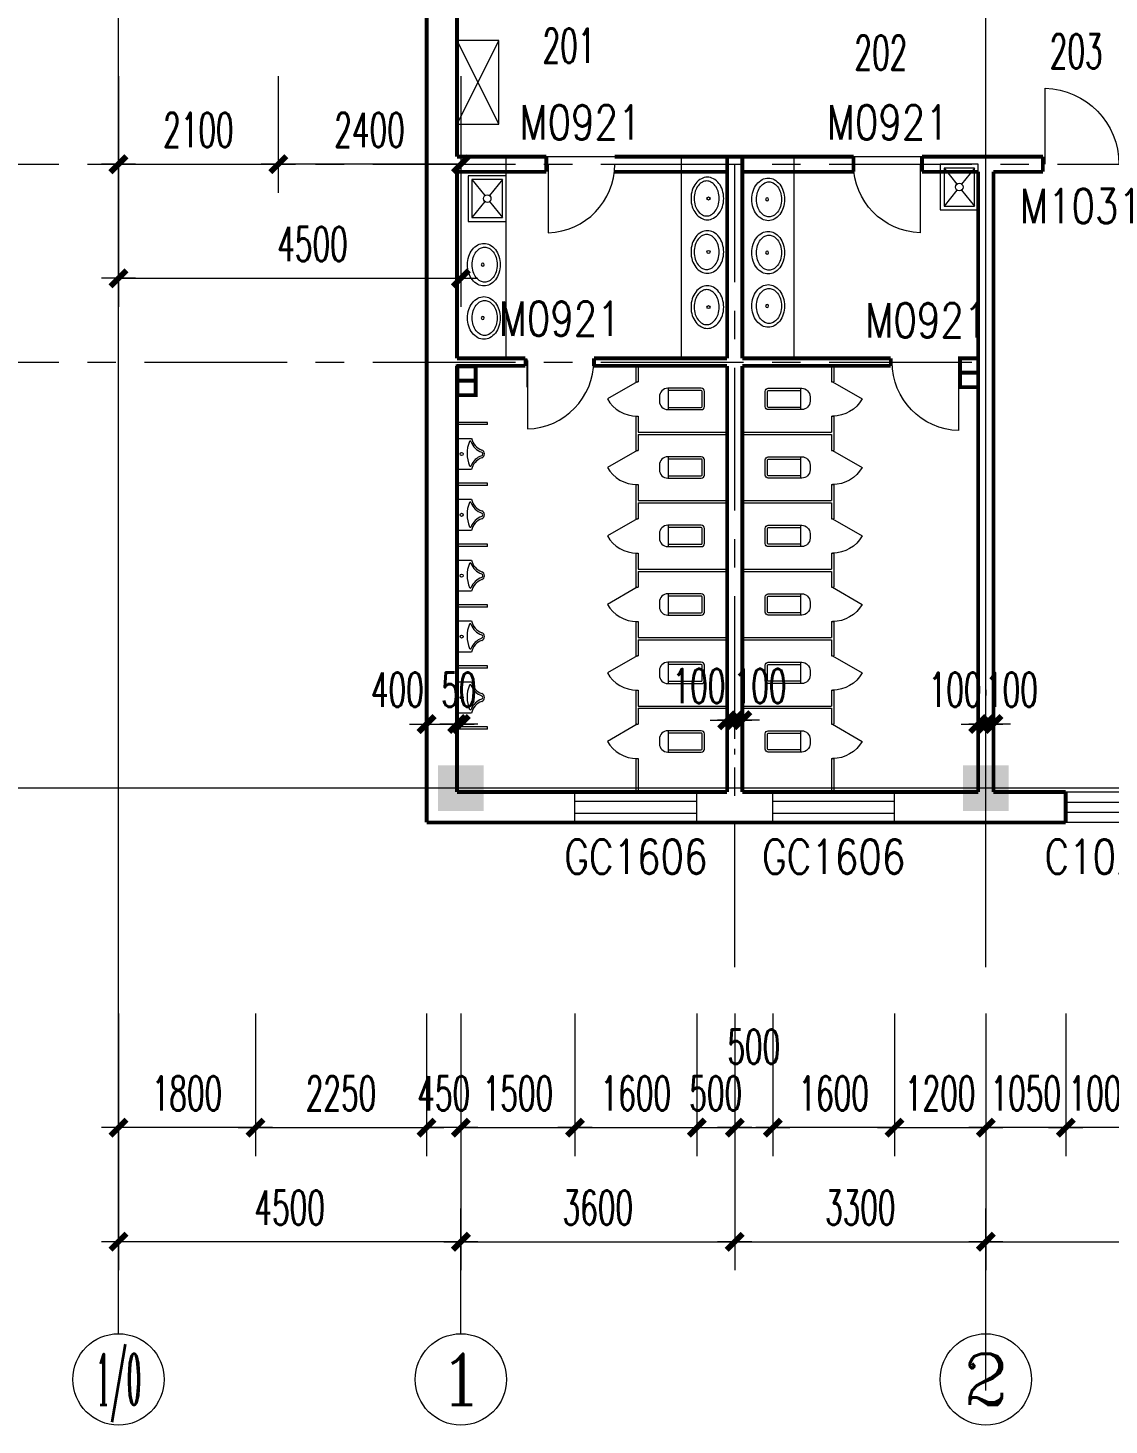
# Model space of a CAD drawing. Extents: x 1575758 to 1999219, y -897052 to -636879.
# Drawn here: x 1599653 to 1613863, y -827642 to -809283 of the extents above; entities that cross this region are included whole.
import ezdxf
from ezdxf.enums import TextEntityAlignment as Align

# ---------------------------------------------------------------- set-up
doc = ezdxf.new("R2010")
doc.units = 0
doc.header["$LTSCALE"] = 1500
doc.header["$MEASUREMENT"] = 0
doc.linetypes.add('CENTER', pattern=[2, 1.25, -0.25, 0.25, -0.25])
doc.linetypes.add('DASH', pattern=[0.35, 0.25, -0.1])
doc.layers.get('0').update_dxf_attribs({"linetype": 'CONTINUOUS', "lineweight": 5})
doc.layers.get('DEFPOINTS').update_dxf_attribs({"linetype": 'CONTINUOUS', "lineweight": 5})
for name, color, linetype, lineweight in [('AXIS', 7, 'CONTINUOUS', 5), ('AXIS_TEXT', 7, 'CONTINUOUS', 5), ('COLUMN', 7, 'CONTINUOUS', 5), ('DOTE', 7, 'CENTER', 5), ('LVTRY', 7, 'CONTINUOUS', 5), ('LVTRY_WINDOW', 7, 'CONTINUOUS', 5), ('PUB_DIM', 7, 'CONTINUOUS', 5), ('STAIR', 7, 'CONTINUOUS', 0), ('WALL', 7, 'CONTINUOUS', 5), ('WINDOW', 7, 'CONTINUOUS', 0), ('WINDOW_TEXT', 7, 'CONTINUOUS', 5), ('我的', 7, 'CONTINUOUS', 5)]:
    doc.layers.add(name, color=color, linetype=linetype, lineweight=lineweight)
doc.styles.add('_SIMPLEX', font='SIMPLEX.shx', dxfattribs={"width": 0.6})
doc.styles.add('COMPLEX', font='COMPLEX')
doc.styles.add('DIM_FONT', font='romans.shx', dxfattribs={"width": 0.6})
doc.styles.add('SIMPLEX', font='SIMPLEX.SHX', dxfattribs={"width": 0.6})
doc.dimstyles.new('NORMAL', dxfattribs={"dimscale": 1.5, "dimtxt": 300, "dimasz": 1, "dimexe": 250, "dimexo": 300, "dimgap": 150, "dimtad": 1, "dimdec": 0, "dimdsep": 46, "dimtxsty": 'DIM_FONT', "dimblk1": '_DIMX', "dimblk2": '_DIMX', "dimsah": 1, "dimcen": 2.5, "dimdle": 0.3, "dimclrd": 256, "dimclre": 256, "dimclrt": 256, "dimadec": 0, "dimazin": 0, "dimtfac": 1, "dimtdec": 0, "dimtix": 1, "dimtmove": 2, "dimatfit": 3, "dimldrblk": '_DIMX', "dimfxl": 1, "dimtvp": 1, "dimtolj": 1, "dimtzin": 0, "dimlwd": -1, "dimlwe": -1, "dimarcsym": 0})

# ---------------------------------------------------------------- blocks, each defined once
blk = doc.blocks.new('_FZH')
blk.add_solid([(0.5, -0.5), (-0.5, -0.5), (0.5, 0.5), (-0.5, 0.5)])
blk = doc.blocks.new('M_A2ZXL')
blk.add_line((-0.472, 0), (-0.472, -1))
blk.add_arc((-0.5, 0), 1, 271.6231, 0)
blk = doc.blocks.new('_WBLK')
for p, q in [((-0.5, 0.5), (0.5, 0.5)), ((0.5, 0.167), (-0.5, 0.167)), ((0.5, -0.167), (-0.5, -0.167)), ((-0.5, -0.5), (0.5, -0.5))]:
    blk.add_line(p, q)
at = {"layer": 'WINDOW_TEXT', "style": 'SIMPLEX', "flags": 9}
blk.add_attdef('A', text='', height=1, dxfattribs=at).set_placement((0, 1.5), align=Align.MIDDLE)
blk = doc.blocks.new('_LV6')
for p, q in [((-140, -340), (-140, -780)), ((-110, -340), (-110, -770)), ((100, -300), (-100, -300)), ((100, -330), (-100, -330)), ((110, -770), (110, -340)), ((140, -780), (140, -340)), ((140, -770), (-140, -770)), ((-30, -890), (30, -890))]:
    blk.add_line(p, q)
for centre, radius, start, end in [((-100, -340), 40, 90, 180), ((-100, -340), 10, 90, 180), ((100, -340), 40, 0, 90), ((100, -340), 10, 0, 90), ((-30, -780), 110, 180, 270), ((30, -780), 110, 270, 0)]:
    blk.add_arc(centre, radius, start, end)
blk = doc.blocks.new('_DBLK')
blk.add_line((-0.5, 0), (0, -0.866))
blk.add_arc((-0.5, 0), 1, 300, 0)
at = {"layer": 'WINDOW_TEXT', "style": 'SIMPLEX', "flags": 9}
blk.add_attdef('A', text='', height=1, dxfattribs=at).set_placement((0, 1.5), align=Align.MIDDLE)
blk = doc.blocks.new('_LV8')
for p, q in [((-205, 0), (205, 0)), ((-205, -191), (-205, 0)), ((205, 0), (205, -191))]:
    blk.add_line(p, q)
blk.add_circle((0, -60), 20)
for centre, radius, start, end in [((-152, -175), 10, 114.1084, 248.1394), ((5, -526), 395, 66.6675, 114.1084), ((243, -401), 233, 110.4941, 160.7361), ((158, -173), 10, 290.4941, 66.6675), ((-243, -391), 203, 19.2639, 79.2894), ((-243, -401), 233, 19.2639, 68.1394), ((0, -306), 54, 199.2639, 269.7777), ((0, -316), 24, 199.2639, 269.4998), ((0, -306), 54, 270.2223, 340.7361), ((0, -316), 24, 270.5002, 340.7361), ((243, -391), 203, 100.7106, 160.7361)]:
    blk.add_arc(centre, radius, start, end)
blk = doc.blocks.new('_GCBLK')
at = {"linetype": 'DASH'}
for p, q in [((-0.5, -0.5), (-0.5, 0.5)), ((0.5, -0.5), (0.5, 0.5)), ((-0.5, 0.2), (0.5, 0.2)), ((-0.5, -0.2), (0.5, -0.2))]:
    blk.add_line(p, q, dxfattribs=at)
at = {"layer": 'WINDOW_TEXT', "style": 'SIMPLEX', "flags": 9}
blk.add_attdef('A', text='', height=1, dxfattribs=at).set_placement((0, 1.5), align=Align.MIDDLE)
blk = doc.blocks.new('_LV3')
for points in [[(280, -265, 0.12431), (260, -186, 0.105707), (198, -113, 0.086941), (110, -67, 0.077137), (0, -50, 0.077137), (-110, -67, 0.086941), (-198, -113, 0.105707), (-260, -186, 0.12431), (-280, -265, 0.12431), (-260, -344, 0.105707), (-198, -417, 0.086941), (-110, -463, 0.077137), (0, -480, 0.077137), (110, -463, 0.086941), (198, -417, 0.105707), (260, -344, 0.12431)], [(230, -275, 0.12431), (216, -220, 0.105707), (168, -163, 0.086941), (95, -125, 0.077137), (0, -110, 0.077137), (-95, -125, 0.086941), (-168, -163, 0.105707), (-216, -220, 0.12431), (-230, -275, 0.12431), (-216, -330, 0.105707), (-168, -387, 0.086941), (-95, -425, 0.077137), (0, -440, 0.077137), (95, -425, 0.086941), (168, -387, 0.105707), (216, -330, 0.12431)]]:
    blk.add_lwpolyline(points, format="xyb", close=True)
blk.add_circle((0, -250), 20)
blk = doc.blocks.new('_DIMX')
blk.add_line((-150, 0), (150, 0))
at = {"const_width": 50}
blk.add_lwpolyline([(-70, -70), (70, 70)], dxfattribs=at)
blk = doc.blocks.new('*D554')
at = {"layer": 'AXIS'}
for p, q in [((1600843, -811415), (1600843, -812948)), ((1605343, -811415), (1605343, -812948)), ((1600845, -812573), (1605342, -812573))]:
    blk.add_line(p, q, dxfattribs=at)
at = {"layer": 'DEFPOINTS', "color": 0, "lineweight": 5}
for p in [(1600843, -810965), (1605343, -810965), (1605343, -812573)]:
    blk.add_point(p, dxfattribs=at)
at = {"layer": 'AXIS', "xscale": 1.5, "yscale": 1.5, "zscale": 1.5, "rotation": 180}
blk.add_blockref('_DIMX', (1600843, -812573), dxfattribs=at)
at = {"layer": 'AXIS', "xscale": 1.5, "yscale": 1.5, "zscale": 1.5}
blk.add_blockref('_DIMX', (1605343, -812573), dxfattribs=at)
at = {"layer": 'AXIS', "insert": (1603393, -812123), "char_height": 450, "attachment_point": 5, "style": 'DIM_FONT'}
blk.add_mtext('\\A1;4500', dxfattribs=at)
blk = doc.blocks.new('*D555')
at = {"layer": 'AXIS'}
for p, q in [((1600843, -809915), (1600843, -811448)), ((1602943, -809915), (1602943, -811448)), ((1600845, -811073), (1602942, -811073))]:
    blk.add_line(p, q, dxfattribs=at)
at = {"layer": 'DEFPOINTS', "color": 0, "lineweight": 5}
for p in [(1600843, -809465), (1602943, -809465), (1602943, -811073)]:
    blk.add_point(p, dxfattribs=at)
at = {"layer": 'AXIS', "xscale": 1.5, "yscale": 1.5, "zscale": 1.5, "rotation": 180}
blk.add_blockref('_DIMX', (1600843, -811073), dxfattribs=at)
at = {"layer": 'AXIS', "xscale": 1.5, "yscale": 1.5, "zscale": 1.5}
blk.add_blockref('_DIMX', (1602943, -811073), dxfattribs=at)
at = {"layer": 'AXIS', "insert": (1601893, -810623), "char_height": 450, "attachment_point": 5, "style": 'DIM_FONT'}
blk.add_mtext('\\A1;2100', dxfattribs=at)
blk = doc.blocks.new('*D556')
at = {"layer": 'AXIS'}
for p, q in [((1602943, -809915), (1602943, -811448)), ((1605343, -809915), (1605343, -811448)), ((1605342, -811073), (1602945, -811073))]:
    blk.add_line(p, q, dxfattribs=at)
at = {"layer": 'DEFPOINTS', "color": 0, "lineweight": 5}
for p in [(1602943, -809465), (1605343, -809465), (1602943, -811073)]:
    blk.add_point(p, dxfattribs=at)
at = {"layer": 'AXIS', "xscale": 1.5, "yscale": 1.5, "zscale": 1.5, "rotation": 180}
blk.add_blockref('_DIMX', (1602943, -811073), dxfattribs=at)
at = {"layer": 'AXIS', "xscale": 1.5, "yscale": 1.5, "zscale": 1.5}
blk.add_blockref('_DIMX', (1605343, -811073), dxfattribs=at)
at = {"layer": 'AXIS', "insert": (1604143, -810623), "char_height": 450, "attachment_point": 5, "style": 'DIM_FONT'}
blk.add_mtext('\\A1;2400', dxfattribs=at)
blk = doc.blocks.new('*D708')
at = {"layer": 'DEFPOINTS', "color": 0, "lineweight": 5}
for p in [(1605343, -821818), (1608943, -821818), (1608943, -825234)]:
    blk.add_point(p, dxfattribs=at)
at = {"layer": 'PUB_DIM'}
for p, q in [((1605343, -822268), (1605343, -825609)), ((1608943, -822268), (1608943, -825609)), ((1605345, -825234), (1608942, -825234))]:
    blk.add_line(p, q, dxfattribs=at)
at = {"layer": 'PUB_DIM', "xscale": 1.5, "yscale": 1.5, "zscale": 1.5, "rotation": 180}
blk.add_blockref('_DIMX', (1605343, -825234), dxfattribs=at)
at = {"layer": 'PUB_DIM', "xscale": 1.5, "yscale": 1.5, "zscale": 1.5}
blk.add_blockref('_DIMX', (1608943, -825234), dxfattribs=at)
at = {"layer": 'PUB_DIM', "insert": (1607143, -824784), "char_height": 450, "attachment_point": 5, "style": 'DIM_FONT'}
blk.add_mtext('\\A1;3600', dxfattribs=at)
blk = doc.blocks.new('*D713')
at = {"layer": 'DEFPOINTS', "color": 0, "lineweight": 5}
for p in [(1612243, -821818), (1623243, -821784), (1623243, -825234)]:
    blk.add_point(p, dxfattribs=at)
at = {"layer": 'PUB_DIM'}
for p, q in [((1612243, -822268), (1612243, -825609)), ((1623243, -822234), (1623243, -825609)), ((1612245, -825234), (1623242, -825234))]:
    blk.add_line(p, q, dxfattribs=at)
at = {"layer": 'PUB_DIM', "xscale": 1.5, "yscale": 1.5, "zscale": 1.5, "rotation": 180}
blk.add_blockref('_DIMX', (1612243, -825234), dxfattribs=at)
at = {"layer": 'PUB_DIM', "xscale": 1.5, "yscale": 1.5, "zscale": 1.5}
blk.add_blockref('_DIMX', (1623243, -825234), dxfattribs=at)
at = {"layer": 'PUB_DIM', "insert": (1617743, -824784), "char_height": 450, "attachment_point": 5, "style": 'DIM_FONT'}
blk.add_mtext('\\A1;11000', dxfattribs=at)
blk = doc.blocks.new('_AXISO')
blk.add_circle((0, 0), 0.5)
at = {"layer": 'AXIS_TEXT', "style": 'COMPLEX', "width": 1.041667}
blk.add_attdef('A', text='', height=0.56, dxfattribs=at).set_placement((-0.25, -0.28), (0.25, -0.28), align=Align.FIT)
blk = doc.blocks.new('*D794')
at = {"layer": 'DEFPOINTS', "color": 0, "lineweight": 5}
for p in [(1613293, -821784), (1614293, -821784), (1613293, -823734)]:
    blk.add_point(p, dxfattribs=at)
at = {"layer": 'PUB_DIM'}
for p, q in [((1613293, -822234), (1613293, -824109)), ((1614293, -822234), (1614293, -824109)), ((1613292, -823734), (1613290, -823734)), ((1614293, -823734), (1613293, -823734)), ((1614295, -823734), (1614296, -823734))]:
    blk.add_line(p, q, dxfattribs=at)
at = {"layer": 'PUB_DIM', "xscale": 1.5, "yscale": 1.5, "zscale": 1.5}
for p, rotation in [((1613293, -823734), 359.9999999999867), ((1614293, -823734), 179.9999999999866)]:
    blk.add_blockref('_DIMX', p, dxfattribs=dict(at, rotation=rotation))
at = {"layer": 'PUB_DIM', "insert": (1613793, -823284), "char_height": 450, "attachment_point": 5, "style": 'DIM_FONT'}
blk.add_mtext('\\A1;1000', dxfattribs=at)
blk = doc.blocks.new('*D795')
at = {"layer": 'DEFPOINTS', "color": 0, "lineweight": 5}
for p in [(1611043, -821784), (1612243, -821784), (1612243, -823734)]:
    blk.add_point(p, dxfattribs=at)
at = {"layer": 'PUB_DIM'}
for p, q in [((1611043, -822234), (1611043, -824109)), ((1612243, -822234), (1612243, -824109)), ((1611042, -823734), (1611040, -823734)), ((1611043, -823734), (1612243, -823734)), ((1612245, -823734), (1612246, -823734))]:
    blk.add_line(p, q, dxfattribs=at)
at = {"layer": 'PUB_DIM', "xscale": 1.5, "yscale": 1.5, "zscale": 1.5}
blk.add_blockref('_DIMX', (1611043, -823734), dxfattribs=at)
at = {"layer": 'PUB_DIM', "xscale": 1.5, "yscale": 1.5, "zscale": 1.5, "rotation": 180}
blk.add_blockref('_DIMX', (1612243, -823734), dxfattribs=at)
at = {"layer": 'PUB_DIM', "insert": (1611643, -823284), "char_height": 450, "attachment_point": 5, "style": 'DIM_FONT'}
blk.add_mtext('\\A1;1200', dxfattribs=at)
blk = doc.blocks.new('*D796')
at = {"layer": 'DEFPOINTS', "color": 0, "lineweight": 5}
for p in [(1609443, -821784), (1611043, -821784), (1609443, -823734)]:
    blk.add_point(p, dxfattribs=at)
at = {"layer": 'PUB_DIM'}
for p, q in [((1609443, -822234), (1609443, -824109)), ((1611043, -822234), (1611043, -824109)), ((1611042, -823734), (1609445, -823734))]:
    blk.add_line(p, q, dxfattribs=at)
at = {"layer": 'PUB_DIM', "xscale": 1.5, "yscale": 1.5, "zscale": 1.5}
for p, rotation in [((1609443, -823734), 179.9999999999916), ((1611043, -823734), 359.9999999999917)]:
    blk.add_blockref('_DIMX', p, dxfattribs=dict(at, rotation=rotation))
at = {"layer": 'PUB_DIM', "insert": (1610243, -823284), "char_height": 450, "attachment_point": 5, "style": 'DIM_FONT'}
blk.add_mtext('\\A1;1600', dxfattribs=at)
blk = doc.blocks.new('*D797')
at = {"layer": 'DEFPOINTS', "color": 0, "lineweight": 5}
for p in [(1608443, -821784), (1608943, -821784), (1608943, -823734)]:
    blk.add_point(p, dxfattribs=at)
at = {"layer": 'PUB_DIM'}
for p, q in [((1608443, -822234), (1608443, -824109)), ((1608943, -822234), (1608943, -824109)), ((1608442, -823734), (1608440, -823734)), ((1608443, -823734), (1608943, -823734)), ((1608945, -823734), (1608946, -823734))]:
    blk.add_line(p, q, dxfattribs=at)
at = {"layer": 'PUB_DIM', "xscale": 1.5, "yscale": 1.5, "zscale": 1.5}
blk.add_blockref('_DIMX', (1608443, -823734), dxfattribs=at)
at = {"layer": 'PUB_DIM', "xscale": 1.5, "yscale": 1.5, "zscale": 1.5, "rotation": 180}
blk.add_blockref('_DIMX', (1608943, -823734), dxfattribs=at)
at = {"layer": 'PUB_DIM', "insert": (1608693, -823284), "char_height": 450, "attachment_point": 5, "style": 'DIM_FONT'}
blk.add_mtext('\\A1;500', dxfattribs=at)
blk = doc.blocks.new('*D798')
at = {"layer": 'DEFPOINTS', "color": 0, "lineweight": 5}
for p in [(1606843, -821784), (1608443, -821784), (1608443, -823734)]:
    blk.add_point(p, dxfattribs=at)
at = {"layer": 'PUB_DIM'}
for p, q in [((1606843, -822234), (1606843, -824109)), ((1608443, -822234), (1608443, -824109)), ((1606845, -823734), (1608442, -823734))]:
    blk.add_line(p, q, dxfattribs=at)
at = {"layer": 'PUB_DIM', "xscale": 1.5, "yscale": 1.5, "zscale": 1.5, "rotation": 180}
blk.add_blockref('_DIMX', (1606843, -823734), dxfattribs=at)
at = {"layer": 'PUB_DIM', "xscale": 1.5, "yscale": 1.5, "zscale": 1.5}
blk.add_blockref('_DIMX', (1608443, -823734), dxfattribs=at)
at = {"layer": 'PUB_DIM', "insert": (1607643, -823284), "char_height": 450, "attachment_point": 5, "style": 'DIM_FONT'}
blk.add_mtext('\\A1;1600', dxfattribs=at)
blk = doc.blocks.new('*D799')
at = {"layer": 'DEFPOINTS', "color": 0, "lineweight": 5}
for p in [(1604893, -821784), (1605343, -821784), (1604893, -823734)]:
    blk.add_point(p, dxfattribs=at)
at = {"layer": 'PUB_DIM'}
for p, q in [((1604893, -822234), (1604893, -824109)), ((1605343, -822234), (1605343, -824109)), ((1604892, -823734), (1604890, -823734)), ((1605343, -823734), (1604893, -823734)), ((1605345, -823734), (1605346, -823734))]:
    blk.add_line(p, q, dxfattribs=at)
at = {"layer": 'PUB_DIM', "xscale": 1.5, "yscale": 1.5, "zscale": 1.5}
for p, rotation in [((1604893, -823734), 0.0002029438210877689), ((1605343, -823734), 180.0002029438211)]:
    blk.add_blockref('_DIMX', p, dxfattribs=dict(at, rotation=rotation))
at = {"layer": 'PUB_DIM', "insert": (1605118, -823284), "char_height": 450, "attachment_point": 5, "rotation": 0.0002, "style": 'DIM_FONT'}
blk.add_mtext('\\A1;450', dxfattribs=at)
blk = doc.blocks.new('*D871')
at = {"layer": 'DEFPOINTS', "color": 0, "lineweight": 5}
for p in [(1600843, -821818), (1605343, -821818), (1600843, -825234)]:
    blk.add_point(p, dxfattribs=at)
at = {"layer": 'PUB_DIM'}
for p, q in [((1600843, -822268), (1600843, -825609)), ((1605343, -822268), (1605343, -825609)), ((1605342, -825234), (1600845, -825234))]:
    blk.add_line(p, q, dxfattribs=at)
at = {"layer": 'PUB_DIM', "xscale": 1.5, "yscale": 1.5, "zscale": 1.5, "rotation": 180}
blk.add_blockref('_DIMX', (1600843, -825234), dxfattribs=at)
at = {"layer": 'PUB_DIM', "xscale": 1.5, "yscale": 1.5, "zscale": 1.5}
blk.add_blockref('_DIMX', (1605343, -825234), dxfattribs=at)
at = {"layer": 'PUB_DIM', "insert": (1603093, -824784), "char_height": 450, "attachment_point": 5, "style": 'DIM_FONT'}
blk.add_mtext('\\A1;4500', dxfattribs=at)
blk = doc.blocks.new('*D962')
at = {"layer": 'DEFPOINTS', "color": 0, "lineweight": 5}
for p in [(1602643, -821784), (1604893, -821784), (1604893, -823734)]:
    blk.add_point(p, dxfattribs=at)
at = {"layer": 'PUB_DIM'}
for p, q in [((1602643, -822234), (1602643, -824109)), ((1604893, -822234), (1604893, -824109)), ((1602645, -823734), (1604892, -823734))]:
    blk.add_line(p, q, dxfattribs=at)
at = {"layer": 'PUB_DIM', "xscale": 1.5, "yscale": 1.5, "zscale": 1.5, "rotation": 180}
blk.add_blockref('_DIMX', (1602643, -823734), dxfattribs=at)
at = {"layer": 'PUB_DIM', "xscale": 1.5, "yscale": 1.5, "zscale": 1.5}
blk.add_blockref('_DIMX', (1604893, -823734), dxfattribs=at)
at = {"layer": 'PUB_DIM', "insert": (1603768, -823284), "char_height": 450, "attachment_point": 5, "style": 'DIM_FONT'}
blk.add_mtext('\\A1;2250', dxfattribs=at)
blk = doc.blocks.new('*D963')
at = {"layer": 'DEFPOINTS', "color": 0, "lineweight": 5}
for p in [(1605343, -821784), (1606843, -821784), (1606843, -823734)]:
    blk.add_point(p, dxfattribs=at)
at = {"layer": 'PUB_DIM'}
for p, q in [((1605343, -822234), (1605343, -824109)), ((1606843, -822234), (1606843, -824109)), ((1605345, -823734), (1606842, -823734))]:
    blk.add_line(p, q, dxfattribs=at)
at = {"layer": 'PUB_DIM', "xscale": 1.5, "yscale": 1.5, "zscale": 1.5}
for p, rotation in [((1605343, -823734), 179.9999391168379), ((1606843, -823734), 359.9999391168379)]:
    blk.add_blockref('_DIMX', p, dxfattribs=dict(at, rotation=rotation))
at = {"layer": 'PUB_DIM', "insert": (1606093, -823284), "char_height": 450, "attachment_point": 5, "rotation": 359.9999, "style": 'DIM_FONT'}
blk.add_mtext('\\A1;1500', dxfattribs=at)
blk = doc.blocks.new('*D964')
at = {"layer": 'DEFPOINTS', "color": 0, "lineweight": 5}
for p in [(1600843, -821784), (1602643, -821784), (1600843, -823734)]:
    blk.add_point(p, dxfattribs=at)
at = {"layer": 'PUB_DIM'}
for p, q in [((1600843, -822234), (1600843, -824109)), ((1602643, -822234), (1602643, -824109)), ((1602642, -823734), (1600845, -823734))]:
    blk.add_line(p, q, dxfattribs=at)
at = {"layer": 'PUB_DIM', "xscale": 1.5, "yscale": 1.5, "zscale": 1.5}
for p, rotation in [((1600843, -823734), 179.9999999999926), ((1602643, -823734), 359.9999999999926)]:
    blk.add_blockref('_DIMX', p, dxfattribs=dict(at, rotation=rotation))
at = {"layer": 'PUB_DIM', "insert": (1601743, -823284), "char_height": 450, "attachment_point": 5, "style": 'DIM_FONT'}
blk.add_mtext('\\A1;1800', dxfattribs=at)
blk = doc.blocks.new('*D965')
at = {"layer": 'DEFPOINTS', "color": 0, "lineweight": 5}
for p in [(1612243, -821784), (1613293, -821784), (1612243, -823734)]:
    blk.add_point(p, dxfattribs=at)
at = {"layer": 'PUB_DIM'}
for p, q in [((1612243, -822234), (1612243, -824109)), ((1613293, -822234), (1613293, -824109)), ((1612242, -823734), (1612240, -823734)), ((1613293, -823734), (1612243, -823734)), ((1613295, -823734), (1613296, -823734))]:
    blk.add_line(p, q, dxfattribs=at)
at = {"layer": 'PUB_DIM', "xscale": 1.5, "yscale": 1.5, "zscale": 1.5}
for p, rotation in [((1612243, -823734), 359.9999391170963), ((1613293, -823734), 179.9999391170963)]:
    blk.add_blockref('_DIMX', p, dxfattribs=dict(at, rotation=rotation))
at = {"layer": 'PUB_DIM', "insert": (1612768, -823284), "char_height": 450, "attachment_point": 5, "rotation": 359.9999, "style": 'DIM_FONT'}
blk.add_mtext('\\A1;1050', dxfattribs=at)
blk = doc.blocks.new('*D2231')
at = {"layer": 'DEFPOINTS', "color": 0, "lineweight": 5}
for p in [(1604893, -818430), (1605293, -818430), (1605293, -818430)]:
    blk.add_point(p, dxfattribs=at)
at = {"layer": 'PUB_DIM'}
for p, q in [((1604893, -817980), (1604893, -818055)), ((1605293, -817980), (1605293, -818055)), ((1604892, -818430), (1604890, -818430)), ((1604893, -818430), (1605293, -818430)), ((1605295, -818430), (1605296, -818430))]:
    blk.add_line(p, q, dxfattribs=at)
at = {"layer": 'PUB_DIM', "xscale": 1.5, "yscale": 1.5, "zscale": 1.5}
blk.add_blockref('_DIMX', (1604893, -818430), dxfattribs=at)
at = {"layer": 'PUB_DIM', "xscale": 1.5, "yscale": 1.5, "zscale": 1.5, "rotation": 180}
blk.add_blockref('_DIMX', (1605293, -818430), dxfattribs=at)
at = {"layer": 'PUB_DIM', "insert": (1604508, -817980), "char_height": 450, "attachment_point": 5, "style": 'DIM_FONT'}
blk.add_mtext('\\A1;400', dxfattribs=at)
blk = doc.blocks.new('*D2232')
at = {"layer": 'DEFPOINTS', "color": 0, "lineweight": 5}
for p in [(1608843, -818380), (1608943, -818380), (1608943, -818380)]:
    blk.add_point(p, dxfattribs=at)
at = {"layer": 'PUB_DIM'}
for p, q in [((1608843, -817930), (1608843, -818005)), ((1608842, -818380), (1608840, -818380)), ((1608843, -818380), (1608943, -818380)), ((1608945, -818380), (1608946, -818380)), ((1608943, -818830), (1608943, -818755))]:
    blk.add_line(p, q, dxfattribs=at)
at = {"layer": 'PUB_DIM', "xscale": 1.5, "yscale": 1.5, "zscale": 1.5}
blk.add_blockref('_DIMX', (1608843, -818380), dxfattribs=at)
at = {"layer": 'PUB_DIM', "xscale": 1.5, "yscale": 1.5, "zscale": 1.5, "rotation": 180}
blk.add_blockref('_DIMX', (1608943, -818380), dxfattribs=at)
at = {"layer": 'PUB_DIM', "insert": (1608473, -817930), "char_height": 450, "attachment_point": 5, "style": 'DIM_FONT'}
blk.add_mtext('\\A1;100', dxfattribs=at)
blk = doc.blocks.new('*D2233')
at = {"layer": 'DEFPOINTS', "color": 0, "lineweight": 5}
for p in [(1612143, -818430), (1612243, -818430), (1612243, -818430)]:
    blk.add_point(p, dxfattribs=at)
at = {"layer": 'PUB_DIM'}
for p, q in [((1612143, -817980), (1612143, -818055)), ((1612243, -817980), (1612243, -818055)), ((1612142, -818430), (1612140, -818430)), ((1612143, -818430), (1612243, -818430)), ((1612245, -818430), (1612246, -818430))]:
    blk.add_line(p, q, dxfattribs=at)
at = {"layer": 'PUB_DIM', "xscale": 1.5, "yscale": 1.5, "zscale": 1.5}
blk.add_blockref('_DIMX', (1612143, -818430), dxfattribs=at)
at = {"layer": 'PUB_DIM', "xscale": 1.5, "yscale": 1.5, "zscale": 1.5, "rotation": 180}
blk.add_blockref('_DIMX', (1612243, -818430), dxfattribs=at)
at = {"layer": 'PUB_DIM', "insert": (1611839, -817980), "char_height": 450, "attachment_point": 5, "style": 'DIM_FONT'}
blk.add_mtext('\\A1;100', dxfattribs=at)
blk = doc.blocks.new('*D2235')
at = {"layer": 'DEFPOINTS', "color": 0, "lineweight": 5}
for p in [(1605293, -818430), (1605343, -818430), (1605343, -818430)]:
    blk.add_point(p, dxfattribs=at)
at = {"layer": 'PUB_DIM'}
for p, q in [((1605293, -817980), (1605293, -818055)), ((1605343, -817980), (1605343, -818055)), ((1605292, -818430), (1605290, -818430)), ((1605293, -818430), (1605343, -818430)), ((1605345, -818430), (1605346, -818430))]:
    blk.add_line(p, q, dxfattribs=at)
at = {"layer": 'PUB_DIM', "xscale": 1.5, "yscale": 1.5, "zscale": 1.5}
blk.add_blockref('_DIMX', (1605293, -818430), dxfattribs=at)
at = {"layer": 'PUB_DIM', "xscale": 1.5, "yscale": 1.5, "zscale": 1.5, "rotation": 180}
blk.add_blockref('_DIMX', (1605343, -818430), dxfattribs=at)
at = {"layer": 'PUB_DIM', "insert": (1605318, -817980), "char_height": 450, "attachment_point": 5, "style": 'DIM_FONT'}
blk.add_mtext('\\A1;50', dxfattribs=at)
blk = doc.blocks.new('*D2236')
at = {"layer": 'DEFPOINTS', "color": 0, "lineweight": 5}
for p in [(1612243, -818430), (1612343, -818430), (1612343, -818430)]:
    blk.add_point(p, dxfattribs=at)
at = {"layer": 'PUB_DIM'}
for p, q in [((1612243, -817980), (1612243, -818055)), ((1612343, -817980), (1612343, -818055)), ((1612242, -818430), (1612240, -818430)), ((1612243, -818430), (1612343, -818430)), ((1612345, -818430), (1612346, -818430))]:
    blk.add_line(p, q, dxfattribs=at)
at = {"layer": 'PUB_DIM', "xscale": 1.5, "yscale": 1.5, "zscale": 1.5}
blk.add_blockref('_DIMX', (1612243, -818430), dxfattribs=at)
at = {"layer": 'PUB_DIM', "xscale": 1.5, "yscale": 1.5, "zscale": 1.5, "rotation": 180}
blk.add_blockref('_DIMX', (1612343, -818430), dxfattribs=at)
at = {"layer": 'PUB_DIM', "insert": (1612580, -817980), "char_height": 450, "attachment_point": 5, "style": 'DIM_FONT'}
blk.add_mtext('\\A1;100', dxfattribs=at)
blk = doc.blocks.new('*D2288')
at = {"layer": 'DEFPOINTS', "color": 0, "lineweight": 5}
for p in [(1608943, -821818), (1612243, -821818), (1612243, -825234)]:
    blk.add_point(p, dxfattribs=at)
at = {"layer": 'PUB_DIM'}
for p, q in [((1608943, -822268), (1608943, -825609)), ((1612243, -822268), (1612243, -825609)), ((1608945, -825234), (1612242, -825234))]:
    blk.add_line(p, q, dxfattribs=at)
at = {"layer": 'PUB_DIM', "xscale": 1.5, "yscale": 1.5, "zscale": 1.5, "rotation": 180}
blk.add_blockref('_DIMX', (1608943, -825234), dxfattribs=at)
at = {"layer": 'PUB_DIM', "xscale": 1.5, "yscale": 1.5, "zscale": 1.5}
blk.add_blockref('_DIMX', (1612243, -825234), dxfattribs=at)
at = {"layer": 'PUB_DIM', "insert": (1610593, -824784), "char_height": 450, "attachment_point": 5, "style": 'DIM_FONT'}
blk.add_mtext('\\A1;3300', dxfattribs=at)
blk = doc.blocks.new('*D2289')
at = {"layer": 'DEFPOINTS', "color": 0, "lineweight": 5}
for p in [(1608943, -821784), (1609443, -821784), (1609443, -823734)]:
    blk.add_point(p, dxfattribs=at)
at = {"layer": 'PUB_DIM'}
for p, q in [((1608943, -822234), (1608943, -824109)), ((1609443, -822234), (1609443, -824109)), ((1608945, -823734), (1609442, -823734))]:
    blk.add_line(p, q, dxfattribs=at)
at = {"layer": 'PUB_DIM', "xscale": 1.5, "yscale": 1.5, "zscale": 1.5, "rotation": 180}
blk.add_blockref('_DIMX', (1608943, -823734), dxfattribs=at)
at = {"layer": 'PUB_DIM', "xscale": 1.5, "yscale": 1.5, "zscale": 1.5}
blk.add_blockref('_DIMX', (1609443, -823734), dxfattribs=at)
at = {"layer": 'PUB_DIM', "insert": (1609193, -822671), "char_height": 450, "attachment_point": 5, "style": 'DIM_FONT'}
blk.add_mtext('\\A1;500', dxfattribs=at)
blk = doc.blocks.new('*D2290')
at = {"layer": 'DEFPOINTS', "color": 0, "lineweight": 5}
for p in [(1608943, -818380), (1609043, -818380), (1609043, -818380)]:
    blk.add_point(p, dxfattribs=at)
at = {"layer": 'PUB_DIM'}
for p, q in [((1608942, -818380), (1608940, -818380)), ((1608943, -818380), (1609043, -818380)), ((1609045, -818380), (1609046, -818380)), ((1608943, -818830), (1608943, -818755)), ((1609043, -818830), (1609043, -818755))]:
    blk.add_line(p, q, dxfattribs=at)
at = {"layer": 'PUB_DIM', "xscale": 1.5, "yscale": 1.5, "zscale": 1.5}
blk.add_blockref('_DIMX', (1608943, -818380), dxfattribs=at)
at = {"layer": 'PUB_DIM', "xscale": 1.5, "yscale": 1.5, "zscale": 1.5, "rotation": 180}
blk.add_blockref('_DIMX', (1609043, -818380), dxfattribs=at)
at = {"layer": 'PUB_DIM', "insert": (1609276, -817930), "char_height": 450, "attachment_point": 5, "style": 'DIM_FONT'}
blk.add_mtext('\\A1;100', dxfattribs=at)
blk = doc.blocks.new('_LV12')
for p, q in [((-250, -50), (-39, -219)), ((39, -219), (250, -50)), ((-250, -450), (-39, -281)), ((39, -281), (250, -450))]:
    blk.add_line(p, q)
for points in [[(300, -500), (300, 0), (-300, 0), (-300, -500)], [(250, -450), (250, -50), (-250, -50), (-250, -450)]]:
    blk.add_lwpolyline(points, close=True)
blk.add_circle((0, -250), 50)

msp = doc.modelspace()

# ---------------------------------------------------------------- linework, layer by layer
at = {"layer": 'DOTE'}
for p, q in [((1598184.1, -811073.5), (1623243.1, -811073.5)), ((1608943.1, -821624.2), (1608943.1, -811073.5)), ((1598184.1, -813673.5), (1612343.1, -813673.5))]:
    msp.add_line(p, q, dxfattribs=at)
at = {"layer": 'LVTRY'}
for p, q in [((1605293.1, -810549), (1605843.1, -809449)), ((1605843.1, -810549), (1605293.1, -809449)), ((1605939, -813623.5), (1605939, -810973.5)), ((1608242.9, -813625.2), (1608242.9, -810973.5)), ((1609723.1, -813623.5), (1609723.1, -810973.5)), ((1607643.1, -813723.5), (1607643.1, -813933.5)), ((1607673.1, -813723.5), (1607673.1, -813933.5)), ((1610213.1, -813723.5), (1610213.1, -813933.5)), ((1610243.1, -813723.5), (1610243.1, -813933.5)), ((1607643.1, -813933.5), (1607673.1, -813933.5)), ((1610213.1, -813933.5), (1610243.1, -813933.5)), ((1607643.1, -814383.5), (1607673.1, -814383.5)), ((1607643.1, -814383.5), (1607643.1, -814833.5)), ((1607673.1, -814383.5), (1607673.1, -814593.5)), ((1610213.1, -814383.5), (1610213.1, -814593.5)), ((1610213.1, -814383.5), (1610243.1, -814383.5)), ((1610243.1, -814383.5), (1610243.1, -814833.5)), ((1605693.1, -814465.8), (1605293.1, -814465.8)), ((1605693.1, -814495.8), (1605293.1, -814495.8)), ((1605693.1, -814495.8), (1605693.1, -814465.8)), ((1607673.1, -814593.5), (1608843.1, -814593.5)), ((1609043.1, -814593.5), (1610213.1, -814593.5)), ((1607673.1, -814623.5), (1608843.1, -814623.5)), ((1607673.1, -814623.5), (1607673.1, -814833.5)), ((1609043.1, -814623.5), (1610213.1, -814623.5)), ((1610213.1, -814623.5), (1610213.1, -814833.5)), ((1607643.1, -814833.5), (1607673.1, -814833.5)), ((1610213.1, -814833.5), (1610243.1, -814833.5)), ((1605693.1, -815265.8), (1605293.1, -815265.8)), ((1605693.1, -815295.8), (1605293.1, -815295.8)), ((1605693.1, -815295.8), (1605693.1, -815265.8)), ((1607643.1, -815283.5), (1607673.1, -815283.5)), ((1607643.1, -815283.5), (1607643.1, -815733.5)), ((1607673.1, -815283.5), (1607673.1, -815493.5)), ((1610213.1, -815283.5), (1610213.1, -815493.5)), ((1610213.1, -815283.5), (1610243.1, -815283.5)), ((1610243.1, -815283.5), (1610243.1, -815733.5)), ((1607673.1, -815493.5), (1608843.1, -815493.5)), ((1607673.1, -815523.5), (1608843.1, -815523.5)), ((1607673.1, -815523.5), (1607673.1, -815733.5)), ((1609043.1, -815493.5), (1610213.1, -815493.5)), ((1609043.1, -815523.5), (1610213.1, -815523.5)), ((1610213.1, -815523.5), (1610213.1, -815733.5)), ((1607643.1, -815733.5), (1607673.1, -815733.5)), ((1610213.1, -815733.5), (1610243.1, -815733.5)), ((1605693.1, -816065.8), (1605293.1, -816065.8)), ((1605693.1, -816095.8), (1605693.1, -816065.8)), ((1605693.1, -816095.8), (1605293.1, -816095.8)), ((1607643.1, -816183.5), (1607673.1, -816183.5)), ((1607643.1, -816183.5), (1607643.1, -816633.5)), ((1607673.1, -816183.5), (1607673.1, -816393.5)), ((1610213.1, -816183.5), (1610213.1, -816393.5)), ((1610213.1, -816183.5), (1610243.1, -816183.5)), ((1610243.1, -816183.5), (1610243.1, -816633.5)), ((1607673.1, -816393.5), (1608843.1, -816393.5)), ((1607673.1, -816423.5), (1608843.1, -816423.5)), ((1607673.1, -816423.5), (1607673.1, -816633.5)), ((1609043.1, -816393.5), (1610213.1, -816393.5)), ((1609043.1, -816423.5), (1610213.1, -816423.5)), ((1610213.1, -816423.5), (1610213.1, -816633.5)), ((1607643.1, -816633.5), (1607673.1, -816633.5)), ((1610213.1, -816633.5), (1610243.1, -816633.5)), ((1605693.1, -816865.8), (1605293.1, -816865.8)), ((1605693.1, -816895.8), (1605293.1, -816895.8)), ((1605693.1, -816895.8), (1605693.1, -816865.8)), ((1607643.1, -817083.5), (1607673.1, -817083.5)), ((1607643.1, -817083.5), (1607643.1, -817533.5)), ((1607673.1, -817083.5), (1607673.1, -817293.5)), ((1610213.1, -817083.5), (1610213.1, -817293.5)), ((1610213.1, -817083.5), (1610243.1, -817083.5)), ((1610243.1, -817083.5), (1610243.1, -817533.5)), ((1607673.1, -817293.5), (1608843.1, -817293.5)), ((1607673.1, -817323.5), (1608843.1, -817323.5)), ((1607673.1, -817323.5), (1607673.1, -817533.5)), ((1609043.1, -817293.5), (1610213.1, -817293.5)), ((1609043.1, -817323.5), (1610213.1, -817323.5)), ((1610213.1, -817323.5), (1610213.1, -817533.5)), ((1607643.1, -817533.5), (1607673.1, -817533.5)), ((1610213.1, -817533.5), (1610243.1, -817533.5)), ((1605693.1, -817665.8), (1605293.1, -817665.8)), ((1605693.1, -817695.8), (1605293.1, -817695.8)), ((1605693.1, -817695.8), (1605693.1, -817665.8)), ((1607643.1, -817983.5), (1607673.1, -817983.5)), ((1607643.1, -817983.5), (1607643.1, -818433.5)), ((1607673.1, -817983.5), (1607673.1, -818193.5)), ((1610213.1, -817983.5), (1610213.1, -818193.5)), ((1610213.1, -817983.5), (1610243.1, -817983.5)), ((1610243.1, -817983.5), (1610243.1, -818433.5)), ((1607673.1, -818193.5), (1608843.1, -818193.5)), ((1607673.1, -818223.5), (1608843.1, -818223.5)), ((1607673.1, -818223.5), (1607673.1, -818433.5)), ((1609043.1, -818193.5), (1610213.1, -818193.5)), ((1609043.1, -818223.5), (1610213.1, -818223.5)), ((1610213.1, -818223.5), (1610213.1, -818433.5)), ((1605693.1, -818465.8), (1605293.1, -818465.8)), ((1605693.1, -818495.8), (1605693.1, -818465.8)), ((1607643.1, -818433.5), (1607673.1, -818433.5)), ((1610213.1, -818433.5), (1610243.1, -818433.5)), ((1605693.1, -818495.8), (1605293.1, -818495.8)), ((1607643.1, -818883.5), (1607673.1, -818883.5)), ((1607643.1, -818883.5), (1607643.1, -819323.5)), ((1607673.1, -818883.5), (1607673.1, -819323.5)), ((1610213.1, -818883.5), (1610213.1, -819323.5)), ((1610213.1, -818883.5), (1610243.1, -818883.5)), ((1610243.1, -818883.5), (1610243.1, -819323.5))]:
    msp.add_line(p, q, dxfattribs=at)
msp.add_lwpolyline([(1605293.1, -809449), (1605293.1, -810549), (1605843.1, -810549), (1605843.1, -809449)], close=True, dxfattribs=at)
at = {"layer": 'PUB_DIM'}
for p, q in [((1612243.1, -821624.2), (1612243.1, -758890.9)), ((1600843.1, -824008.9), (1600843.1, -804973.5)), ((1688708.5, -819273.5), (1598184.1, -819273.5)), ((1600843.1, -826442.3), (1600843.1, -822233.5)), ((1605343.1, -826442.3), (1605343.1, -824794.6)), ((1612243.1, -826442.3), (1612243.1, -824794.6)), ((1612243.2, -827190.3), (1612243.2, -826006.1))]:
    msp.add_line(p, q, dxfattribs=at)
at = {"layer": 'STAIR'}
for p, q in [((1606415.7, -810973.5), (1607415.7, -810973.5)), ((1610453.9, -810973.5), (1611701.9, -810973.5))]:
    msp.add_line(p, q, dxfattribs=at)
at = {"layer": 'WALL'}
msp.add_line((1606216, -814001.4), (1606216, -813636.1), dxfattribs=at)
at = {"layer": 'WALL', "const_width": 50}
for points in [[(1604893.1, -819723.5), (1604893.1, -808573.5)], [(1605293.1, -810973.5), (1605293.1, -808773.5)], [(1606465.7, -810973.5), (1605293.1, -810973.5)], [(1606465.7, -810973.5), (1606465.7, -811173.5)], [(1610503.9, -810973.5), (1607365.7, -810973.5)], [(1608843.1, -813623.5), (1608843.1, -810973.5)], [(1609043.1, -813623.5), (1609043.1, -810973.5)], [(1610503.9, -810973.5), (1610503.9, -811173.5)], [(1611403.9, -810973.5), (1611403.9, -811173.5)], [(1612993.1, -810973.5), (1611403.9, -810973.5)], [(1612993.1, -810973.5), (1612993.1, -811173.5)], [(1605293.1, -811173.5), (1606465.7, -811173.5)], [(1605293.1, -811173.5), (1605293.1, -813623.5)], [(1607365.7, -811173.5), (1607365.7, -811173.5)], [(1607443.1, -811173.5), (1607365.7, -811173.5)], [(1607365.7, -811173.5), (1608843.1, -811173.5)], [(1608843.1, -811173.5), (1608843.1, -813623.5)], [(1609043.1, -811173.5), (1610503.9, -811173.5)], [(1609043.1, -811173.5), (1609043.1, -813623.5)], [(1611403.9, -811173.5), (1612143.1, -811173.5)], [(1612143.1, -811173.5), (1612143.1, -813623.5)], [(1612343.1, -811173.5), (1612993.1, -811173.5)], [(1612343.1, -811173.5), (1612343.1, -819323.5)], [(1605293.1, -813623.5), (1606192.1, -813623.5)], [(1605293.1, -813723.5), (1606192.1, -813723.5)], [(1605293.1, -813723.5), (1605293.1, -819323.5)], [(1606192.1, -813623.5), (1606192.1, -813723.5)], [(1607092.1, -813623.5), (1607092.1, -813723.5)], [(1607092.1, -813623.5), (1608843.1, -813623.5)], [(1607092.1, -813723.5), (1608843.1, -813723.5)], [(1608843.1, -819323.5), (1608843.1, -813723.5)], [(1609043.1, -813623.5), (1610994, -813623.5)], [(1609043.1, -813723.5), (1610994, -813723.5)], [(1609043.1, -819323.5), (1609043.1, -813723.5)], [(1610994, -813623.5), (1610994, -813723.5)], [(1612143.1, -813623.5), (1612143.1, -814003.5), (1611903.1, -814003.5), (1611903.1, -813623.5), (1612143.1, -813623.5)], [(1612143.1, -819323.5), (1612143.1, -813723.5)], [(1605537.8, -813728.7), (1605537.8, -814108.7), (1605297.8, -814108.7), (1605297.8, -813728.7), (1605537.8, -813728.7)], [(1611903.1, -813813.5), (1612143.1, -813813.5)], [(1605297.8, -813918.7), (1605537.8, -813918.7)], [(1605293.1, -819323.5), (1608843.1, -819323.5)], [(1609043.1, -819323.5), (1612143.1, -819323.5)], [(1612343.1, -819323.5), (1613293.1, -819323.5)], [(1613293.1, -819723.5), (1613293.1, -819323.5)], [(1604893.1, -819723.5), (1613293.1, -819723.5)]]:
    msp.add_lwpolyline(points, dxfattribs=at)

# ---------------------------------------------------------------- block references
at = {"layer": 'COLUMN', "xscale": 600, "yscale": 600, "zscale": 600}
for p in [(1605343.1, -819273.5), (1612243.1, -819273.5)]:
    msp.add_blockref('_FZH', p, dxfattribs=at)
at = {"layer": 'LVTRY'}
for name, p, rotation in [('_LV12', (1612143.1, -811373.5), 270), ('_LV12', (1605939, -811525.3), 270), ('_LV3', (1608847.9, -811523.7), 270), ('_LV3', (1608847.9, -812227), 270), ('_LV3', (1608847.9, -812951.2), 270), ('_LV6', (1608843.1, -814158.5), 270), ('_LV8', (1605293.1, -814880.8), 90), ('_LV6', (1608843.1, -815058.5), 270), ('_LV8', (1605293.1, -815680.8), 90), ('_LV6', (1608843.1, -815958.5), 270), ('_LV8', (1605293.1, -816480.8), 90), ('_LV6', (1608843.1, -816858.5), 270), ('_LV8', (1605293.1, -817280.8), 90), ('_LV6', (1608843.1, -817758.5), 270), ('_LV8', (1605293.1, -818080.8), 90), ('_LV6', (1608843.1, -818658.5), 270)]:
    msp.add_blockref(name, p, dxfattribs=dict(at, rotation=rotation))
at = {"layer": 'LVTRY', "xscale": -1, "rotation": 90}
for name, p in [('_LV3', (1609118.1, -811535.8)), ('_LV3', (1609118.1, -812235.8)), ('_LV3', (1605381, -812393.5)), ('_LV3', (1609118.1, -812935.8)), ('_LV3', (1605381, -813093.5)), ('_LV6', (1609043.1, -814158.5)), ('_LV6', (1609043.1, -815058.5)), ('_LV6', (1609043.1, -815958.5)), ('_LV6', (1609043.1, -816858.5)), ('_LV6', (1609043.1, -817758.5)), ('_LV6', (1609043.1, -818658.5))]:
    msp.add_blockref(name, p, dxfattribs=at)
at = {"layer": 'LVTRY_WINDOW', "yscale": 450, "zscale": 450}
for p, xscale, rotation in [((1607658.1, -814158.5), 450, 269.999999999911), ((1610228.1, -814158.5), -450, 90.00000000011855), ((1607658.1, -815058.5), 450, 269.999999999911), ((1610228.1, -815058.5), -450, 90.00000000011855), ((1607658.1, -815958.5), 450, 269.999999999911), ((1610228.1, -815958.5), -450, 90.00000000011855), ((1607658.1, -816858.5), 450, 269.999999999911), ((1610228.1, -816858.5), -450, 90.00000000011855), ((1607658.1, -817758.5), 450, 269.999999999911), ((1610228.1, -817758.5), -450, 90.00000000011855), ((1607658.1, -818658.5), 450, 269.999999999911), ((1610228.1, -818658.5), -450, 90.00000000011855)]:
    msp.add_blockref('_DBLK', p, dxfattribs=dict(at, xscale=xscale, rotation=rotation))
at = {"layer": 'PUB_DIM'}
ref = msp.add_blockref('_AXISO', (1600843.1, -827042.3), dxfattribs=dict(at, xscale=1200, yscale=1200, zscale=1200))
ref.add_attrib('A', '1/0', dxfattribs={"layer": 'AXIS_TEXT', "height": 672, "style": 'COMPLEX', "width": 0.367647}).set_placement((1600543.1, -827378.3), (1601143.1, -827378.3), align=Align.FIT)
ref = msp.add_blockref('_AXISO', (1605343.1, -827042.3), dxfattribs=dict(at, xscale=1200, yscale=1200, zscale=1200))
ref.add_attrib('A', '1', dxfattribs={"layer": 'AXIS_TEXT', "height": 672, "style": 'COMPLEX', "width": 2.083333}).set_placement((1605043.1, -827378.3), (1605643.1, -827378.3), align=Align.FIT)
ref = msp.add_blockref('_AXISO', (1612243.1, -827042.3), dxfattribs=dict(at, xscale=1200, yscale=1200, zscale=1200))
ref.add_attrib('A', '2', dxfattribs={"layer": 'AXIS_TEXT', "height": 672, "style": 'COMPLEX', "width": 1.339286}).set_placement((1611943.1, -827378.3), (1612543.1, -827378.3), align=Align.FIT)
at = {"layer": 'WINDOW'}
ref = msp.add_blockref('M_A2ZXL', (1613493.1, -811073.5), dxfattribs=dict(at, xscale=-1000, yscale=1000, zscale=1000, rotation=180))
ref.add_attrib('A', 'M1031', dxfattribs={"layer": 'WINDOW_TEXT', "height": 450, "style": '_SIMPLEX', "width": 0.8, "flags": 8}).set_placement((1613493.1, -811623.5), align=Align.MIDDLE)
ref = msp.add_blockref('M_A2ZXL', (1606915.7, -811073.5), dxfattribs=dict(at, xscale=900, yscale=900, zscale=900))
ref.add_attrib('A', 'M0921', dxfattribs={"layer": 'WINDOW_TEXT', "height": 450, "style": '_SIMPLEX', "width": 0.8, "flags": 8}).set_placement((1606915.7, -810523.5, -360295.4), align=Align.MIDDLE)
ref = msp.add_blockref('M_A2ZXL', (1610953.9, -811073.5), dxfattribs=dict(at, xscale=-900, yscale=900, zscale=900, rotation=359.9999999999852))
ref.add_attrib('A', 'M0921', dxfattribs={"layer": 'WINDOW_TEXT', "height": 450, "rotation": 360, "style": '_SIMPLEX', "width": 0.8, "flags": 8}).set_placement((1610953.9, -810523.5, -360295.4), align=Align.MIDDLE)
ref = msp.add_blockref('M_A2ZXL', (1606642.1, -813652.9), dxfattribs=dict(at, xscale=900, yscale=900, zscale=900))
ref.add_attrib('A', 'M0921', dxfattribs={"layer": 'WINDOW_TEXT', "height": 450, "style": '_SIMPLEX', "width": 0.8, "flags": 8}).set_placement((1606642.1, -813102.9, -360295.4), align=Align.MIDDLE)
ref = msp.add_blockref('M_A2ZXL', (1611460.6, -813673.7), dxfattribs=dict(at, xscale=-900, yscale=900, zscale=900, rotation=359.9999999999852))
ref.add_attrib('A', 'M0921', dxfattribs={"layer": 'WINDOW_TEXT', "height": 450, "rotation": 360, "style": '_SIMPLEX', "width": 0.8, "flags": 8}).set_placement((1611460.6, -813123.7, -360295.4), align=Align.MIDDLE)
ref = msp.add_blockref('_GCBLK', (1607643.1, -819523.5), dxfattribs=dict(at, xscale=1600, yscale=399.999999823398, zscale=1600))
ref.add_attrib('A', 'GC1606', dxfattribs={"layer": 'WINDOW_TEXT', "height": 450, "style": '_SIMPLEX', "width": 0.8, "flags": 8}).set_placement((1607643.1, -820173.5), align=Align.MIDDLE)
ref = msp.add_blockref('_GCBLK', (1610243.1, -819523.5), dxfattribs=dict(at, xscale=1600, yscale=399.999999823398, zscale=1600))
ref.add_attrib('A', 'GC1606', dxfattribs={"layer": 'WINDOW_TEXT', "height": 450, "style": '_SIMPLEX', "width": 0.8, "flags": 8}).set_placement((1610243.1, -820173.5), align=Align.MIDDLE)
ref = msp.add_blockref('_WBLK', (1613793.1, -819523.5), dxfattribs=dict(at, xscale=1000, yscale=399.9999998378335, zscale=1000, rotation=180))
ref.add_attrib('A', 'C1021', dxfattribs={"layer": 'WINDOW_TEXT', "height": 450, "style": '_SIMPLEX', "width": 0.8, "flags": 8}).set_placement((1613793.1, -820173.5), align=Align.MIDDLE)

# ---------------------------------------------------------------- texts
at = {"layer": '我的', "color": 0, "lineweight": 5, "char_height": 450, "width": 1894.64, "attachment_point": 1, "style": 'DIM_FONT'}
for s, insert in [('201', (1606417.4, -809291.9)), ('202', (1610516, -809382.7)), ('203', (1613083.5, -809363.5))]:
    msp.add_mtext(s, dxfattribs=dict(at, insert=insert))

# ---------------------------------------------------------------- dimensions: what is measured, and where the dimension line sits
at = {"layer": 'AXIS'}
for p1, picture, middle in [((1600843.1, -809464.9), '*D555', (1601893.1, -810623.3)), ((1605343.1, -809464.9), '*D556', (1604143.1, -810623.3))]:
    dim = msp.add_linear_dim(base=(1602943.1, -811073.3), p1=p1, p2=(1602943.1, -809464.9), dimstyle='NORMAL', dxfattribs=at)
    dim.commit()
    dim.dimension.update_dxf_attribs({"geometry": picture, "text_midpoint": middle})
dim = msp.add_linear_dim(base=(1605343.1, -812573.3), p1=(1600843.1, -810964.9), p2=(1605343.1, -810964.9), dimstyle='NORMAL', dxfattribs=at)
dim.commit()
dim.dimension.update_dxf_attribs({"geometry": '*D554', "text_midpoint": (1603393.1, -812123.3), "dimtype": 160})
at = {"layer": 'PUB_DIM'}
for base, p1, p2, angle, picture, middle in [((1605293.1, -818430.5), (1604893.1, -818430.5), (1605293.1, -818430.5), 360, '*D2231', (1604507.6, -817980.5)), ((1608943.1, -818380.5), (1608843.1, -818380.5), (1608943.1, -818380.5), 0, '*D2232', (1608473.4, -817930.5)), ((1609043.1, -818380.5), (1608943.1, -818380.5), (1609043.1, -818380.5), 0, '*D2290', (1609276.5, -817930.5)), ((1612243.1, -818430.5), (1612143.1, -818430.5), (1612243.1, -818430.5), 0, '*D2233', (1611838.7, -817980.5)), ((1612343.1, -818430.5), (1612243.1, -818430.5), (1612343.1, -818430.5), 0, '*D2236', (1612580.1, -817980.5)), ((1609443.1, -823733.5), (1608943.1, -821783.5), (1609443.1, -821783.5), 0, '*D2289', (1609193.1, -822671.3))]:
    dim = msp.add_linear_dim(base=base, p1=p1, p2=p2, angle=angle, dimstyle='NORMAL', dxfattribs=at)
    dim.commit()
    dim.dimension.update_dxf_attribs({"geometry": picture, "text_midpoint": middle, "dimtype": 161})
for p1, p2, distance, picture, middle in [((1605293.1, -818430.5), (1605343.1, -818430.5), 0, '*D2235', (1605318.1, -817980.5)), ((1602643.1, -821783.5), (1600843.1, -821783.5), 1950, '*D964', (1601743.1, -823283.5)), ((1602643.1, -821783.5), (1604893.1, -821783.5), -1950, '*D962', (1603768.1, -823283.5)), ((1605343.1, -821783.5), (1604893.1, -821783.5), 1950, '*D799', (1605118.1, -823283.5)), ((1605343.1, -821783.5), (1606843.1, -821783.5), -1950, '*D963', (1606093.1, -823283.5)), ((1606843.1, -821783.5), (1608443.1, -821783.5), -1950, '*D798', (1607643.1, -823283.5)), ((1608443.1, -821783.5), (1608943.1, -821783.5), -1950, '*D797', (1608693.1, -823283.5)), ((1611043.1, -821783.5), (1609443.1, -821783.5), 1950, '*D796', (1610243.1, -823283.5)), ((1611043.1, -821783.5), (1612243.1, -821783.5), -1950, '*D795', (1611643.1, -823283.5)), ((1613293.1, -821783.5), (1612243.1, -821783.5), 1950, '*D965', (1612768.1, -823283.5)), ((1614293.1, -821783.5), (1613293.1, -821783.5), 1950, '*D794', (1613793.1, -823283.5))]:
    dim = msp.add_aligned_dim(p1=p1, p2=p2, distance=distance, dimstyle='NORMAL', dxfattribs=at)
    dim.commit()
    dim.dimension.update_dxf_attribs({"geometry": picture, "text_midpoint": middle})
for base, p1, p2, picture, middle in [((1600843.1, -825233.5), (1605343.1, -821818.2), (1600843.1, -821818.2), '*D871', (1603093.1, -824783.5)), ((1608943.1, -825233.5), (1605343.1, -821818.2), (1608943.1, -821818.2), '*D708', (1607143.1, -824783.5)), ((1612243.1, -825233.5), (1608943.1, -821818.2), (1612243.1, -821818.2), '*D2288', (1610593.1, -824783.5)), ((1623243.1, -825233.5), (1612243.1, -821818.2), (1623243.1, -821783.5), '*D713', (1617743.1, -824783.5))]:
    dim = msp.add_linear_dim(base=base, p1=p1, p2=p2, dimstyle='NORMAL', dxfattribs=at)
    dim.commit()
    dim.dimension.update_dxf_attribs({"geometry": picture, "text_midpoint": middle})

doc.saveas('drawing.dxf')
